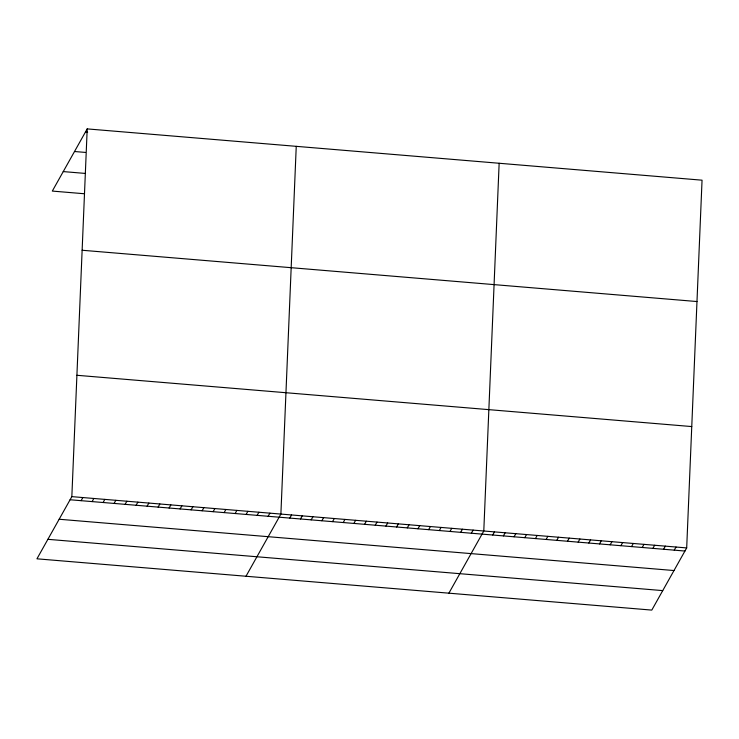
<?xml version="1.0" encoding="UTF-8"?>
<svg xmlns="http://www.w3.org/2000/svg" width="739" height="739" viewBox="0 0 739 739"><rect width="100%" height="100%" fill="white"/><g stroke="black" fill="none" stroke-linecap="round" stroke-linejoin="round"><path stroke-width="1.11" d="M71.84 496.636L87.202 128.9L702.05 180.187L686.688 547.922L651.798 610.1L36.95 558.813L71.84 496.636L686.688 547.922M296.247 146.34L280.885 514.076L245.995 576.244M499.148 163.264L483.786 530.999L448.896 593.168M87.202 128.9L52.312 191.078L84.218 193.738M81.087 500.682L82.842 497.559M92.089 501.596L93.844 498.474M103.09 502.511L104.846 499.388M114.092 503.435L115.847 500.312M125.103 504.349L126.849 501.227M136.105 505.264L137.851 502.151M147.107 506.187L148.853 503.065M158.109 507.102L159.855 503.98M169.111 508.026L170.857 504.903M180.113 508.94L181.868 505.818M191.115 509.855L192.87 506.732M202.117 510.778L203.872 507.656M213.118 511.693L214.873 508.571M224.12 512.607L225.875 509.485M235.122 513.531L236.877 510.409M246.124 514.446L247.879 511.323M257.126 515.36L258.881 512.238M268.128 516.284L269.883 513.162M289.817 518.085L291.563 514.972M300.496 518.981L302.242 515.859M311.174 519.868L312.92 516.746M321.853 520.764L323.599 517.642M332.532 521.651L334.277 518.529M343.21 522.547L344.956 519.425M353.889 523.434L355.635 520.311M364.567 524.321L366.313 521.207M375.246 525.217L377.001 522.094M385.924 526.103L387.679 522.981M396.603 526.999L398.358 523.877M407.281 527.886L409.036 524.764M417.96 528.782L419.715 525.66M428.638 529.669L430.394 526.547M439.317 530.556L441.072 527.443M449.996 531.452L451.751 528.33M460.674 532.339L462.429 529.216M471.353 533.235L473.108 530.112M492.71 535.018L494.465 531.895M503.388 535.904L505.143 532.782M514.067 536.791L515.822 533.678M524.745 537.687L526.501 534.565M535.424 538.574L537.179 535.452M546.112 539.47L547.858 536.348M556.79 540.357L558.536 537.235M567.469 541.253L569.215 538.131M578.147 542.14L579.893 539.017M588.826 543.026L590.572 539.913M599.505 543.922L601.25 540.8M610.183 544.809L611.929 541.687M620.862 545.705L622.607 542.583M631.54 546.592L633.295 543.47M642.219 547.488L643.974 544.366M652.897 548.375L654.652 545.253M663.576 549.262L665.331 546.149M674.254 550.158L676.009 547.036M85.447 132.022L87.655 132.207M74.519 151.513L85.521 152.428M63.249 171.587L85.253 173.425M82.131 250.253L696.979 301.54M76.911 375.283L691.759 426.569M70.085 499.758L684.933 551.045M59.148 519.249L673.996 570.536M47.887 539.322L662.735 590.609"/></g></svg>
